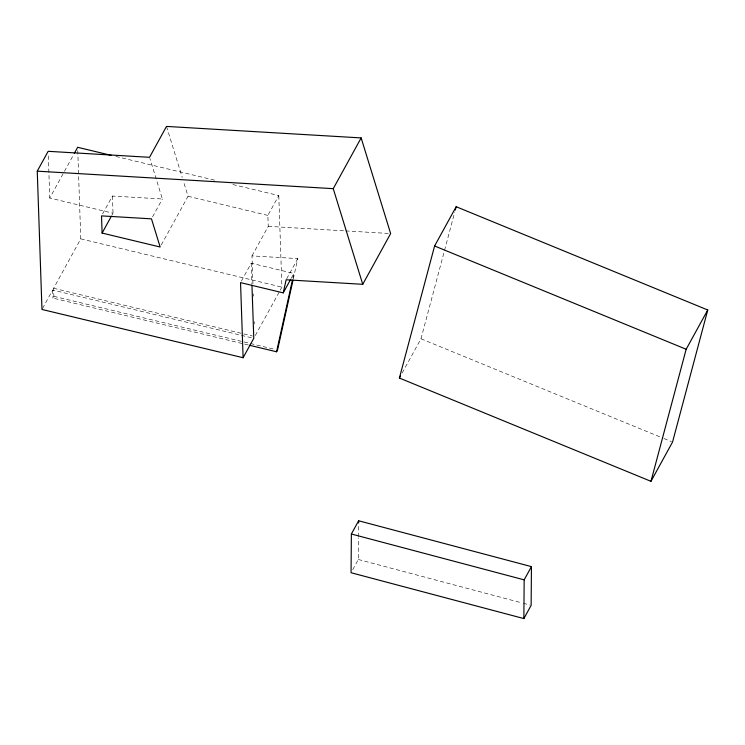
<?xml version="1.0" encoding="UTF-8"?>
<svg xmlns="http://www.w3.org/2000/svg" width="745" height="745" viewBox="0 0 745 745"><rect width="100%" height="100%" fill="white"/><g stroke="black" fill="none" stroke-linecap="round" stroke-linejoin="round"><path stroke-width="0.56" stroke-dasharray="3.73 2.79" d="M352.739 569.674L358.336 559.486L358.513 537.853M358.522 536.717L358.615 524.182M292.897 277.997L293.903 273.452L251.214 263.209L241.073 281.657M293.279 278.919L297.776 258.599L251.987 255.898L252.937 283.547M402.16 373.012L420.981 338.779L444.253 251.484M444.551 250.367L454.692 212.316M111.927 215.203L113.017 213.219L49.757 198.03L73.746 154.401M42.502 308.486L52.644 290.047L252.639 338.044M248.327 345L52.914 298.102L53.882 296.333L53.612 288.278L80.777 238.866L77.731 149.615M102.605 213.908L112.43 196.037L162.382 198.99L149.866 158.396M152.557 216.86L162.382 198.99M161.265 244.975L188.047 196.261L183.596 181.855M251.987 255.898L268.247 226.34L267.874 215.417L278.788 195.562L232.691 184.499M255.293 335.539L279.692 291.165M280.241 290.159L281.908 287.132L278.788 195.562M286.667 278.807L297.776 258.599M291.239 278.313L293.903 273.452M268.247 226.34L344.451 230.838M345.606 230.913L388.331 233.436M115.838 156.459L216.944 180.728M188.047 196.261L267.874 215.417M80.777 238.866L281.908 287.132M53.612 288.278L252.481 336.004M53.882 296.333L249.296 343.231M250.432 343.51L275.278 349.47M358.336 559.486L522.161 602.966M523.288 603.264L530.021 605.052M420.981 338.779L662.873 438.088M663.944 438.526L671.468 441.617M166.508 126.417L182.236 177.412M253.291 293.921L253.365 296.221M254.231 321.57L254.306 323.879M251.214 263.209L251.922 284.013M112.43 196.037L113.017 213.219M48.323 155.873L49.757 198.03M52.644 290.047L52.914 298.102"/><path stroke-width="1.12" d="M351.37 534.007L351.063 572.728L523.865 618.583L531.138 605.35L531.446 566.628L358.643 520.774L351.37 534.007L524.163 579.861L523.865 618.583M358.624 523.046L358.643 520.774M243.103 357.73L240.542 282.625L283.23 292.869L286.136 279.785L362.75 284.311L390.641 233.567L361.148 137.918L166.508 126.417L149.531 157.307L48.164 151.309L37.25 171.164L41.971 309.454L243.103 357.73L253.775 338.314L251.959 285.167M249.463 345.27L276.572 351.78L292.403 280.269M293.027 280.046L277.54 350.01L276.572 351.78M399.394 378.05L434.596 245.99L456.182 206.719L707.75 309.995L672.549 442.055L650.962 481.326L399.394 378.05L400.503 376.039M455.288 210.071L456.182 206.719M650.962 481.326L686.164 349.256L707.75 309.995M74.304 153.386L77.657 147.296L111.35 155.379M102.102 233.073L101.516 215.892L151.468 218.844L160.147 247.005L102.102 233.073L111.377 216.19M362.75 284.311L333.248 188.662L361.148 137.918M283.23 292.869L290.708 279.282M524.163 579.861L531.446 566.628M37.25 171.164L333.248 188.662M434.596 245.99L686.164 349.256"/></g></svg>
